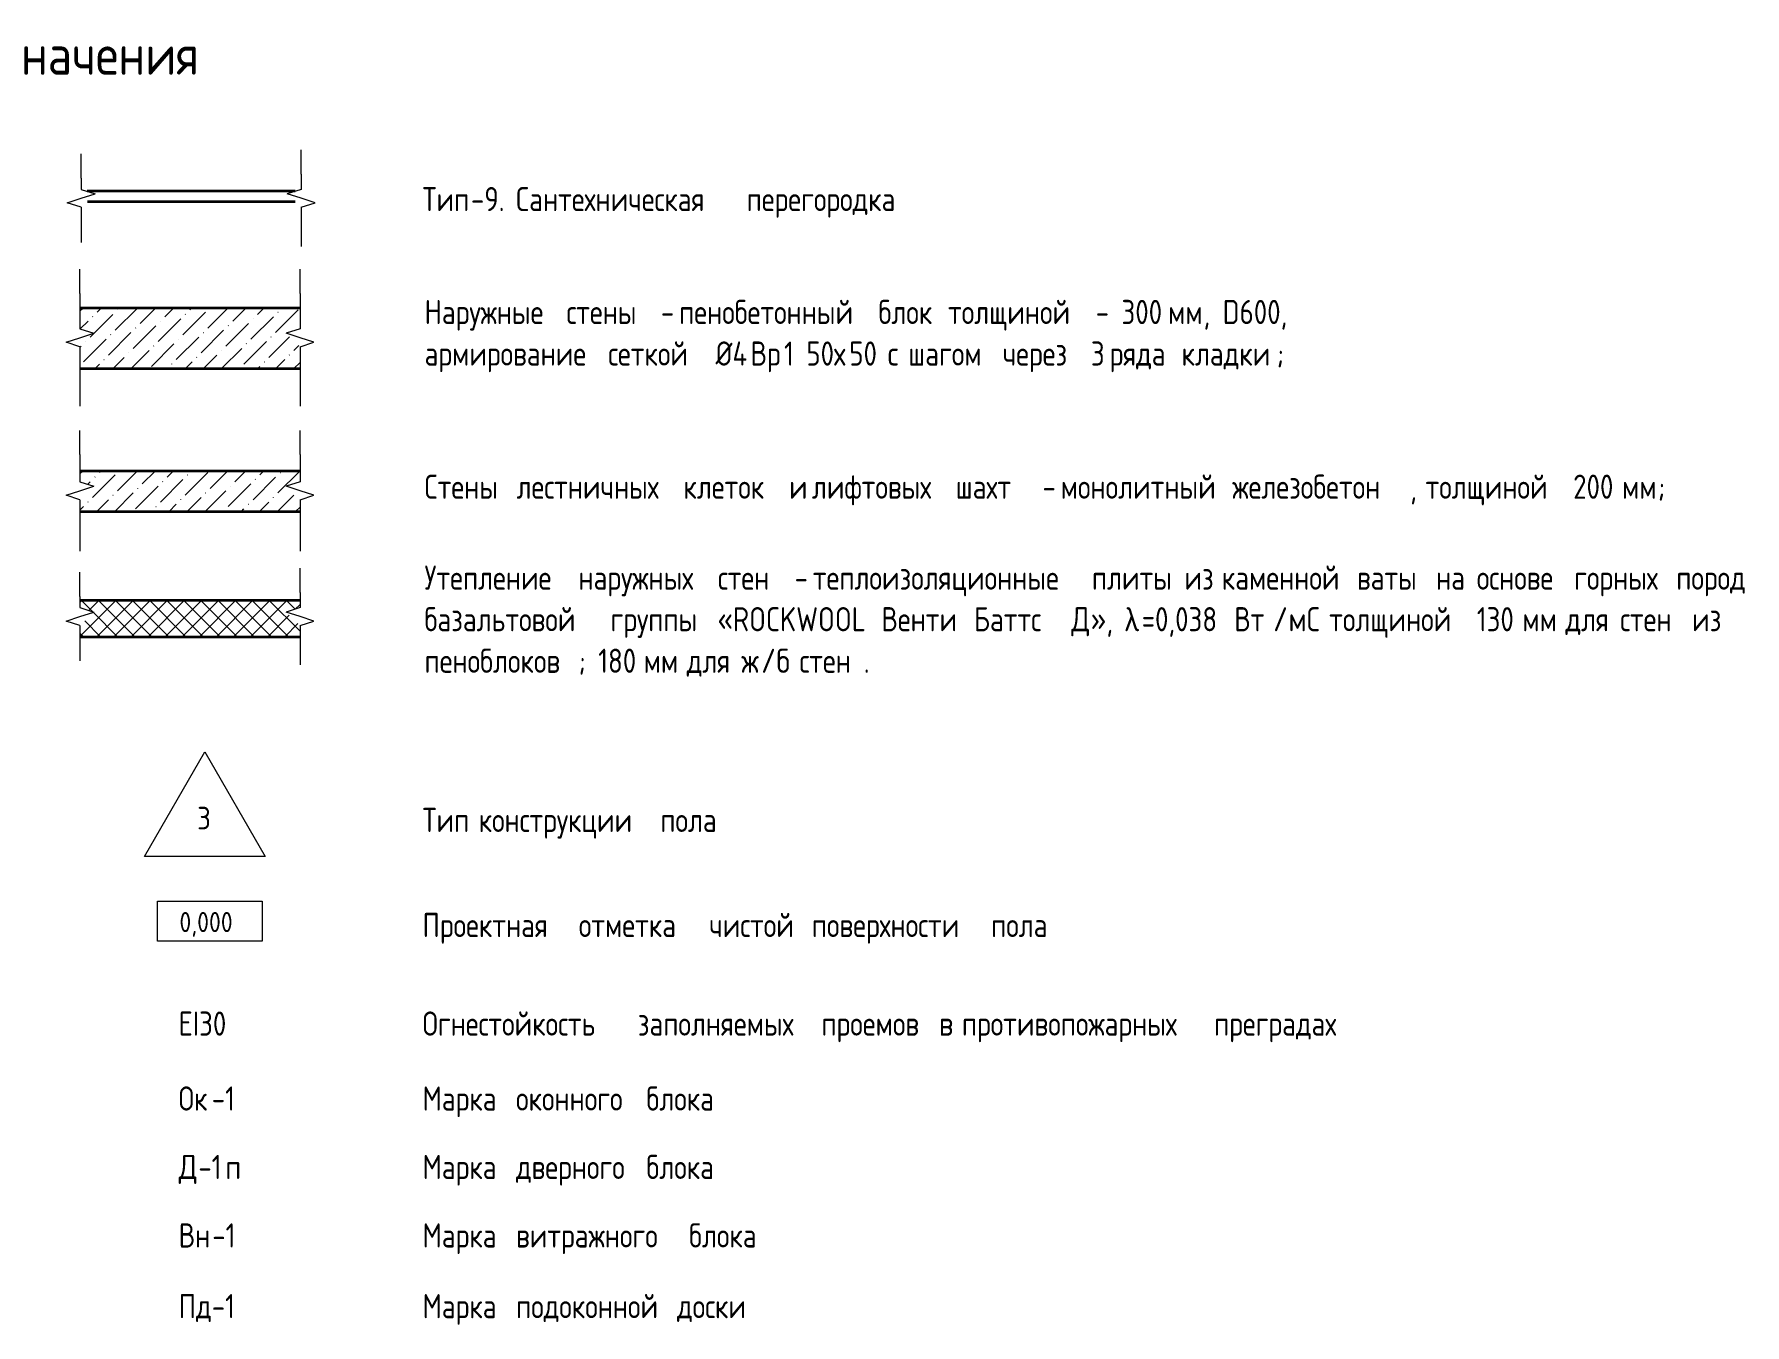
# Model space of a CAD drawing. Header units: millimetres. Extents: x -60946 to 138510, y -262288 to 24501.
# Drawn here: x 130014 to 138510, y -248821 to -242411 of the extents above; entities that cross this region are included whole.
import ezdxf

# ---------------------------------------------------------------- set-up
doc = ezdxf.new("R2010")
doc.units = ezdxf.units.MM
for name, color, linetype, lineweight in [('Аннотация', 7, 'Continuous', 20), ('Стены разрез', 7, 'Continuous', 35), ('Узлы', 7, 'Continuous', 18)]:
    doc.layers.add(name, color=color, linetype=linetype, lineweight=lineweight)
doc.layers.add('Линии', color=7, linetype='Continuous', lineweight=9, true_color=0x00a600)
doc.styles.add('GOST Common_3', font='', dxfattribs={"width": 0.9, "height": 200})
doc.styles.add('GOST Common_4', font='', dxfattribs={"height": 250})
doc.styles.add('GOST Common_5', font='', dxfattribs={"width": 0.85, "height": 250})
doc.styles.add('GOST Common_6', font='', dxfattribs={"width": 0.9, "height": 140})
doc.styles.add('GOST Common_9', font='', dxfattribs={"width": 0.9, "height": 120})
doc.styles.get('GOST Common_3').set_extended_font_data('GOST Common')
doc.styles.get('GOST Common_4').set_extended_font_data('GOST Common')
doc.styles.get('GOST Common_5').set_extended_font_data('GOST Common')
doc.styles.get('GOST Common_6').set_extended_font_data('GOST Common')
doc.styles.get('GOST Common_9').set_extended_font_data('GOST Common')
pattern_1 = [(45, (0, 0), (33.67596, 123.47852), [158.75, -31.75, 1.341, -30.409])]

# ---------------------------------------------------------------- blocks, each defined once
blk = doc.blocks.new('Family - ___-3932221-УО Маркир 5 эт')
at = {"layer": 'Стены разрез'}
for p, q in [((10345.7, 7122.9), (9312, 7122.9)), ((9313, 7072.9), (10344.7, 7072.9))]:
    blk.add_line(p, q, dxfattribs=at)
blk = doc.blocks.new('Family - ___-3932261-УО Маркир 5 эт')
at = {"layer": 'Стены разрез', "lineweight": 9}
h = blk.add_hatch(dxfattribs=at)
h.set_pattern_fill('FP_42', color=256, style=0, pattern_type=2)
h.set_pattern_definition(pattern_1)
h.paths.add_polyline_path([(9276.3, 6242.9), (10369.3, 6242.9), (10369.3, 6350.4), (10300, 6417.5), (10369.3, 6439.5), (10369.3, 6542.9), (9276.3, 6542.9), (9276.3, 6439.5), (9345.6, 6417.5), (9276.3, 6350.4)])
at = {"layer": 'Стены разрез'}
for p, q in [((10369.3, 6542.9), (9276.3, 6542.9)), ((9276.3, 6242.9), (10369.3, 6242.9))]:
    blk.add_line(p, q, dxfattribs=at)
blk = doc.blocks.new('Family - ___-3932265-УО Маркир 5 эт')
at = {"layer": 'Стены разрез', "lineweight": 9}
h = blk.add_hatch(dxfattribs=at)
h.set_pattern_fill('FP_42', color=256, style=0, pattern_type=2)
h.set_pattern_definition(pattern_1)
h.paths.add_polyline_path([(10300, 5532.9), (10369.3, 5532.9), (10369.3, 5590.4), (10300, 5657.5), (10369.3, 5679.5), (10369.3, 5732.9), (9276.3, 5732.9), (9276.3, 5679.5), (9345.6, 5657.5), (9276.3, 5590.4), (9276.3, 5532.9), (9345.6, 5532.9)])
at = {"layer": 'Стены разрез'}
for p, q in [((10369.3, 5732.9), (9276.3, 5732.9)), ((9276.3, 5532.9), (10369.3, 5532.9))]:
    blk.add_line(p, q, dxfattribs=at)
blk = doc.blocks.new('Family - ___-3932267-УО Маркир 5 эт')
at = {"layer": 'Стены разрез', "lineweight": 9}
h = blk.add_hatch(dxfattribs=at)
h.set_pattern_fill('FP_39', color=256, style=0, pattern_type=2)
h.set_pattern_definition([(45, (0, 0), (-42.4264, 42.4264), []), (135, (0, 0), (-42.4264, -42.4264), [])])
h.paths.add_polyline_path([(10300, 4910.3), (10369.3, 4910.3), (10369.3, 4965.8), (10300, 5032.8), (10369.3, 5054.8), (10369.3, 5090.3), (9276.3, 5090.3), (9276.3, 5054.8), (9345.6, 5032.8), (9276.3, 4965.8), (9276.3, 4910.3), (9345.6, 4910.3)])
at = {"layer": 'Стены разрез'}
for p, q in [((10369.3, 5090.3), (9276.3, 5090.3)), ((9276.3, 4910.3), (10369.3, 4910.3))]:
    blk.add_line(p, q, dxfattribs=at)
blk = doc.blocks.new('ADSK_Обрыв_Линия1 - По умолчанию-2621347-УО Маркир 5 эт')
at = {"layer": 'Узлы', "lineweight": 20}
for p, q in [((10375.3, 7208.3), (10375.3, 7132.3)), ((10375.3, 7043.2), (10375.3, 6968.3))]:
    blk.add_line(p, q, dxfattribs=at)
blk = doc.blocks.new('ADSK_Обрыв_Линия1 - По умолчанию-2621349-УО Маркир 5 эт')
at = {"layer": 'Узлы', "lineweight": 20}
for p, q in [((9282.4, 7188.3), (9282.4, 7132.3)), ((9282.4, 7043.2), (9282.4, 6988.3))]:
    blk.add_line(p, q, dxfattribs=at)
blk = doc.blocks.new('ADSK_Обрыв_Линия1 - По умолчанию-2742966-УО Маркир 5 эт')
at = {"layer": 'Узлы', "lineweight": 20}
for p, q in [((10369.3, 6615.5), (10369.3, 6439.5)), ((10369.3, 6350.4), (10369.3, 6175.5))]:
    blk.add_line(p, q, dxfattribs=at)
blk = doc.blocks.new('ADSK_Обрыв_Линия1 - По умолчанию-2742968-УО Маркир 5 эт')
at = {"layer": 'Узлы', "lineweight": 20}
for p, q in [((9276.3, 6615.5), (9276.3, 6439.5)), ((9276.3, 6350.4), (9276.3, 6175.5))]:
    blk.add_line(p, q, dxfattribs=at)
blk = doc.blocks.new('ADSK_Обрыв_Линия1 - По умолчанию-2621351-УО Маркир 5 эт')
at = {"layer": 'Узлы', "lineweight": 20}
for p, q in [((159, 1384.7), (159, 1248.7)), ((159, 1159.6), (159, 1024.7))]:
    blk.add_line(p, q, dxfattribs=at)
blk = doc.blocks.new('ADSK_Обрыв_Линия1 - По умолчанию-2621353-УО Маркир 5 эт')
at = {"layer": 'Узлы', "lineweight": 20}
for p, q in [((-934, 1364.7), (-934, 1228.7)), ((-934, 1139.6), (-934, 1004.7))]:
    blk.add_line(p, q, dxfattribs=at)
blk = doc.blocks.new('А_Отметка уровня на плане1 - По умолчанию 2-3590896-УО Маркир 5 эт')
at = {"layer": 'Аннотация', "lineweight": 20}
for p, q in [((9661.8, 3397.7), (9661.8, 3597.7)), ((9661.8, 3597.7), (10181.8, 3597.7)), ((10181.8, 3597.7), (10181.8, 3397.7)), ((10181.8, 3397.7), (9661.8, 3397.7))]:
    blk.add_line(p, q, dxfattribs=at)

msp = doc.modelspace()

# ---------------------------------------------------------------- linework, layer by layer
at = {"layer": 'Аннотация', "lineweight": 20}
for p, q in [((130247.0457, -243125.4313), (130247.0457, -243005.4313)), ((131340.0257, -243105.4313), (131340.0257, -242985.4313)), ((130177.7256, -243247.9548), (130247.0457, -243225.4313)), ((130177.7256, -243247.9548), (130247.0457, -243225.4313)), ((130247.0457, -243270.4783), (130177.7256, -243247.9548)), ((130247.0457, -243270.4783), (130177.7256, -243247.9548)), ((130247.0457, -243181.4313), (130316.3277, -243203.4313)), ((130247.0457, -243181.4313), (130316.3277, -243203.4313)), ((130247.0457, -243225.4313), (130316.3277, -243203.4313)), ((131340.0257, -243181.4313), (131270.7437, -243203.4313)), ((131340.0257, -243181.4313), (131270.7437, -243203.4313)), ((131340.0257, -243225.4313), (131270.7437, -243203.4313)), ((131409.3458, -243247.9548), (131340.0257, -243225.4313)), ((131409.3458, -243247.9548), (131340.0257, -243225.4313)), ((131340.0257, -243270.4783), (131409.3458, -243247.9548)), ((131340.0257, -243270.4783), (131409.3458, -243247.9548)), ((130247.0457, -243325.4313), (130247.0457, -243445.4313)), ((131340.0257, -243345.4313), (131340.0257, -243465.4313)), ((130241.0325, -243698.2403), (130241.0325, -243578.2403)), ((131334.0124, -243698.2403), (131334.0124, -243578.2403)), ((130171.7123, -243940.7638), (130241.0325, -243918.2403)), ((130171.7123, -243940.7638), (130241.0325, -243918.2403)), ((130241.0325, -243963.2872), (130171.7123, -243940.7638)), ((130241.0325, -243963.2872), (130171.7123, -243940.7638)), ((130241.0325, -243874.2403), (130310.3145, -243896.2403)), ((130241.0325, -243874.2403), (130310.3145, -243896.2403)), ((130241.0325, -243918.2403), (130310.3145, -243896.2403)), ((131334.0124, -243874.2403), (131264.7304, -243896.2403)), ((131334.0124, -243874.2403), (131264.7304, -243896.2403)), ((131334.0124, -243918.2403), (131264.7304, -243896.2403)), ((131403.3325, -243940.7638), (131334.0124, -243918.2403)), ((131403.3325, -243940.7638), (131334.0124, -243918.2403)), ((131334.0124, -243963.2872), (131403.3325, -243940.7638)), ((131334.0124, -243963.2872), (131403.3325, -243940.7638)), ((130241.0325, -244138.2403), (130241.0325, -244258.2403)), ((131334.0124, -244138.2403), (131334.0124, -244258.2403)), ((130241.0325, -244498.2403), (130241.0325, -244378.2403)), ((131334.0124, -244498.2403), (131334.0124, -244378.2403)), ((130171.7123, -244700.7638), (130241.0325, -244678.2403)), ((130171.7123, -244700.7638), (130241.0325, -244678.2403)), ((130241.0325, -244723.2872), (130171.7123, -244700.7638)), ((130241.0325, -244723.2872), (130171.7123, -244700.7638)), ((130241.0325, -244634.2403), (130310.3145, -244656.2403)), ((130241.0325, -244634.2403), (130310.3145, -244656.2403)), ((130241.0325, -244678.2403), (130310.3145, -244656.2403)), ((131334.0124, -244634.2403), (131264.7304, -244656.2403)), ((131334.0124, -244634.2403), (131264.7304, -244656.2403)), ((131334.0124, -244678.2403), (131264.7304, -244656.2403)), ((131403.3325, -244700.7638), (131334.0124, -244678.2403)), ((131403.3325, -244700.7638), (131334.0124, -244678.2403)), ((131334.0124, -244723.2872), (131403.3325, -244700.7638)), ((131334.0124, -244723.2872), (131403.3325, -244700.7638)), ((130241.0325, -244858.2403), (130241.0325, -244978.2403)), ((131334.0124, -244858.2403), (131334.0124, -244978.2403)), ((130241.0325, -245202.8693), (130241.0325, -245082.8693)), ((131334.0124, -245182.8693), (131334.0124, -245062.8693)), ((130241.0325, -245258.8693), (130310.3145, -245280.8693)), ((130241.0325, -245258.8693), (130310.3145, -245280.8693)), ((130241.0325, -245302.8693), (130310.3145, -245280.8693)), ((131334.0124, -245258.8693), (131264.7304, -245280.8693)), ((131334.0124, -245258.8693), (131264.7304, -245280.8693)), ((131334.0124, -245302.8693), (131264.7304, -245280.8693)), ((130171.7123, -245325.3928), (130241.0325, -245302.8693)), ((130171.7123, -245325.3928), (130241.0325, -245302.8693)), ((130241.0325, -245347.9162), (130171.7123, -245325.3928)), ((130241.0325, -245347.9162), (130171.7123, -245325.3928)), ((131403.3325, -245325.3928), (131334.0124, -245302.8693)), ((131403.3325, -245325.3928), (131334.0124, -245302.8693)), ((131334.0124, -245347.9162), (131403.3325, -245325.3928)), ((131334.0124, -245347.9162), (131403.3325, -245325.3928)), ((130241.0325, -245402.8693), (130241.0325, -245522.8693)), ((131334.0124, -245422.8693), (131334.0124, -245542.8693))]:
    msp.add_line(p, q, dxfattribs=at)
at = {"layer": 'Линии', "color": 7}
for p, q in [((130561.4639, -246495.1831), (130861.4639, -245975.5679)), ((130861.4639, -245975.5679), (131161.4639, -246495.1831)), ((131161.4639, -246495.1831), (130561.4639, -246495.1831))]:
    msp.add_line(p, q, dxfattribs=at)

# ---------------------------------------------------------------- block references
at = {"lineweight": 20}
for name in ['Family - ___-3932221-УО Маркир 5 эт', 'Family - ___-3932261-УО Маркир 5 эт', 'Family - ___-3932265-УО Маркир 5 эт', 'Family - ___-3932267-УО Маркир 5 эт']:
    msp.add_blockref(name, (120964.6904, -250313.7049), dxfattribs=at)
at = {"layer": 'Аннотация', "lineweight": 20}
msp.add_blockref('А_Отметка уровня на плане1 - По умолчанию 2-3590896-УО Маркир 5 эт', (120964.6904, -250313.7049), dxfattribs=at)
at = {"layer": 'Узлы', "lineweight": 20}
for name, p in [('ADSK_Обрыв_Линия1 - По умолчанию-2621349-УО Маркир 5 эт', (120964.6904, -250313.7049)), ('ADSK_Обрыв_Линия1 - По умолчанию-2621347-УО Маркир 5 эт', (120964.6904, -250313.7049)), ('ADSK_Обрыв_Линия1 - По умолчанию-2742968-УО Маркир 5 эт', (120964.6904, -250313.7049)), ('ADSK_Обрыв_Линия1 - По умолчанию-2742966-УО Маркир 5 эт', (120964.6904, -250313.7049)), ('ADSK_Обрыв_Линия1 - По умолчанию-2621353-УО Маркир 5 эт', (131175.0498, -245862.9199)), ('ADSK_Обрыв_Линия1 - По умолчанию-2621351-УО Маркир 5 эт', (131175.0498, -245882.9199)), ('ADSK_Обрыв_Линия1 - По умолчанию-2621349-УО Маркир 5 эт', (120958.6771, -252391.1428)), ('ADSK_Обрыв_Линия1 - По умолчанию-2621347-УО Маркир 5 эт', (120958.6771, -252391.1428))]:
    msp.add_blockref(name, p, dxfattribs=at)

# ---------------------------------------------------------------- texts
at = {"layer": 'Аннотация', "lineweight": 9, "attachment_point": 1}
for s, insert, char_height, width, style in [('обозначения', (129513.8279, -242412.029), 200, 1722.986775, 'GOST Common_3'), ('Тип', (131942.5626, -243169.5987), 120, 291.493575, 'GOST Common_5'), ('-9. ', (132183.0688, -243169.5987), 120, 271.29105, 'GOST Common_5'), ('Сантехническая', (132406.9063, -243169.5987), 120, 1342.024875, 'GOST Common_5'), ('перегородка', (133552.2876, -243169.5987), 120, 1030.328775, 'GOST Common_5'), ('Наружные', (131952.4969, -243730.3961), 120, 808.101, 'GOST Common_5'), ('стены', (132657.3469, -243730.3961), 120, 493.518825, 'GOST Common_5'), ('пенобетонный', (133216.9407, -243730.3961), 120, 1154.43, 'GOST Common_5'), ('блок', (134207.5407, -243730.3961), 120, 372.303675, 'GOST Common_5'), ('толщиной', (134552.8219, -243730.3961), 120, 813.87315, 'GOST Common_5'), (' - 300 ', (135224.3344, -243730.3961), 120, 510.835275, 'GOST Common_5'), ('мм', (135645.8157, -243730.3961), 120, 213.56955, 'GOST Common_5'), (', D600, ', (135822.0282, -243730.3961), 120, 568.556775, 'GOST Common_5'), (' - ', (133064.5407, -243730.3961), 120, 184.7088, 'GOST Common_5'), ('сеткой', (132864.5157, -243936.7711), 120, 571.44285, 'GOST Common_5'), (' Ø4', (133336.0032, -243936.7711), 120, 285.721425, 'GOST Common_5'), ('Вр', (133571.7469, -243936.7711), 120, 202.02525, 'GOST Common_5'), ('1 50', (133738.4344, -243936.7711), 120, 300.1518, 'GOST Common_5'), ('50 ', (134062.2844, -243936.7711), 120, 230.886, 'GOST Common_5'), (' 3 ', (135200.5219, -243936.7711), 120, 187.594875, 'GOST Common_5'), ('армирование', (131952.4969, -243936.7711), 120, 1059.189525, 'GOST Common_5'), ('\\fGOST Common|b0|i0|c204|p34|;\\W.9;х', (133986.0844, -243936.7711), 120, 92.3544, 'GOST Common_5'), ('\\fGOST Common|b0|i0|c204|p34|;\\W.9;с', (134252.7844, -243936.7711), 120, 77.924025, 'GOST Common_5'), ('шагом', (134355.1782, -243936.7711), 120, 522.379575, 'GOST Common_5'), ('через', (134824.2844, -243936.7711), 120, 455.99985, 'GOST Common_5'), ('ряда', (135355.3032, -243936.7711), 120, 386.73405, 'GOST Common_5'), ('кладки', (135712.4907, -243936.7711), 120, 571.44285, 'GOST Common_5'), ('\\fGOST Common|b0|i0|c204|p34|;\\W.9;;', (136183.9782, -243936.7711), 120, 46.1772, 'GOST Common_5'), ('Стены', (131952.4969, -244598.2115), 120, 507.9492, 'GOST Common_5'), ('лифтовых', (133876.5469, -244598.2115), 120, 819.6453, 'GOST Common_5'), ('монолитный', (135112.4157, -244598.2115), 120, 987.03765, 'GOST Common_5'), ('железобетон', (135964.9032, -244598.2115), 120, 1070.733825, 'GOST Common_5'), ('толщиной', (136924.5469, -244598.2115), 120, 813.87315, 'GOST Common_5'), (' 200 ', (137596.0594, -244598.2115), 120, 369.4176, 'GOST Common_5'), ('лестничных', (132409.6969, -244598.2115), 120, 958.1769, 'GOST Common_5'), ('клеток', (133238.3719, -244598.2115), 120, 588.7593, 'GOST Common_5'), ('\\fGOST Common|b0|i0|c204|p34|;\\W.9;и', (133762.2469, -244598.2115), 120, 92.3544, 'GOST Common_5'), ('шахт', (134590.9219, -244598.2115), 120, 447.341625, 'GOST Common_5'), (' - ', (134960.0157, -244598.2115), 120, 184.7088, 'GOST Common_5'), ('мм', (137900.8594, -244598.2115), 120, 213.56955, 'GOST Common_5'), ('\\fGOST Common|b0|i0|c204|p34|;\\W.9;;', (138077.0719, -244598.2115), 120, 46.1772, 'GOST Common_5'), (', ', (136848.3469, -244598.2115), 120, 92.3544, 'GOST Common_5'), ('Утепление', (131952.4969, -245049.951), 120, 880.252875, 'GOST Common_5'), ('наружных', (132716.8782, -245049.951), 120, 793.670625, 'GOST Common_5'), ('стен', (133409.8219, -245049.951), 120, 386.73405, 'GOST Common_5'), (' - ', (133728.9094, -245049.951), 120, 184.7088, 'GOST Common_5'), ('теплоизоляционные', (133881.3094, -245049.951), 120, 1633.51845, 'GOST Common_5'), ('плиты', (135267.1969, -245049.951), 120, 510.835275, 'GOST Common_5'), ('из', (135726.7782, -245049.951), 120, 178.93665, 'GOST Common_5'), ('каменной', (135912.5157, -245049.951), 120, 767.69595, 'GOST Common_5'), ('ваты', (136584.0282, -245049.951), 120, 430.025175, 'GOST Common_5'), ('на', (136976.9344, -245049.951), 120, 199.139175, 'GOST Common_5'), ('основе', (137179.3407, -245049.951), 120, 539.696025, 'GOST Common_5'), ('горных', (137662.7344, -245049.951), 120, 568.556775, 'GOST Common_5'), ('пород', (138169.9407, -245049.951), 120, 461.772, 'GOST Common_5'), ('базальтовой', (131952.4969, -245256.326), 120, 1073.6199, 'GOST Common_5'), ('группы', (132876.4219, -245256.326), 120, 568.556775, 'GOST Common_5'), (' «ROCKWOOL ', (133345.5282, -245256.326), 120, 1062.0756, 'GOST Common_5'), ('Венти', (134221.8282, -245256.326), 120, 510.835275, 'GOST Common_5'), ('Баттс', (134681.4094, -245256.326), 120, 539.696025, 'GOST Common_5'), ('\\fGOST Common|b0|i0|c204|p34|;\\W.9;Д', (135164.8032, -245256.326), 120, 118.329075, 'GOST Common_5'), ('», ', (135262.4344, -245256.326), 120, 199.139175, 'GOST Common_5'), ('\\fGOST Common|b0|i0|c161|p34|;\\W.9;λ', (135426.7407, -245256.326), 120, 106.784775, 'GOST Common_9'), ('=0,038 ', (135514.8469, -245256.326), 120, 557.012475, 'GOST Common_5'), ('Вт', (135974.4282, -245256.326), 120, 233.772075, 'GOST Common_5'), ('\\fGOST Common|b0|i0|c204|p34|;\\W.9;/', (136167.3094, -245256.326), 120, 92.3544, 'GOST Common_5'), ('\\fGOST Common|b0|i0|c204|p34|;\\W.9;м', (136243.5094, -245256.326), 120, 106.784775, 'GOST Common_5'), ('C ', (136331.6157, -245256.326), 120, 138.5316, 'GOST Common_5'), ('толщиной', (136445.9157, -245256.326), 120, 813.87315, 'GOST Common_5'), (' 130 ', (137117.4282, -245256.326), 120, 349.215075, 'GOST Common_5'), ('мм', (137405.5594, -245256.326), 120, 213.56955, 'GOST Common_5'), ('для', (137619.8719, -245256.326), 120, 282.83535, 'GOST Common_5'), ('стен', (137891.3344, -245256.326), 120, 386.73405, 'GOST Common_5'), ('из', (138248.5219, -245256.326), 120, 178.93665, 'GOST Common_5'), ('пеноблоков', (131952.4969, -245462.701), 120, 926.430075, 'GOST Common_5'), ('; 180 ', (132716.8782, -245462.701), 120, 392.5062, 'GOST Common_5'), ('\\fGOST Common|b0|i0|c204|p34|;\\W.9;/', (133624.1344, -245462.701), 120, 92.3544, 'GOST Common_5'), ('\\fGOST Common|b0|i0|c204|p34|;\\W.9;б', (133700.3344, -245462.701), 120, 92.3544, 'GOST Common_5'), ('мм', (133040.7282, -245462.701), 120, 213.56955, 'GOST Common_5'), ('для', (133255.0407, -245462.701), 120, 282.83535, 'GOST Common_5'), ('\\fGOST Common|b0|i0|c204|p34|;\\W.9;ж', (133526.5032, -245462.701), 120, 118.329075, 'GOST Common_5'), ('стен', (133814.6344, -245462.701), 120, 386.73405, 'GOST Common_5'), ('\\fGOST Common|b0|i0|c204|p34|;\\W.9;.', (134133.7219, -245462.701), 120, 40.40505, 'GOST Common_5'), ('\\fGOST Common|b0|i0|c204|p34|;\\W.9;3', (130823.3593, -246248.2022), 112, 83.696175, 'GOST Common_4'), ('Тип', (131942.5626, -246253.4314), 120, 291.493575, 'GOST Common_5'), ('конструкции', (132221.1688, -246253.4314), 120, 1047.645225, 'GOST Common_5'), ('пола', (133123.6626, -246253.4314), 120, 386.73405, 'GOST Common_5'), ('0,000', (130734.9498, -246770.5574), 100, 349.215075, 'GOST Common_6'), ('Проектная', (131942.5626, -246775.3916), 120, 894.68325, 'GOST Common_5'), ('отметка', (132718.8501, -246775.3916), 120, 738.8352, 'GOST Common_5'), ('чистой', (133366.5501, -246775.3916), 120, 571.44285, 'GOST Common_5'), ('поверхности', (133876.1376, -246775.3916), 120, 1033.21485, 'GOST Common_5'), ('пола', (134766.7251, -246775.3916), 120, 386.73405, 'GOST Common_5'), ('Огнестойкость', (131942.5626, -247264.8427), 120, 1249.670475, 'GOST Common_5'), ('заполняемых', (133011.7438, -247264.8427), 120, 1059.189525, 'GOST Common_5'), ('проемов', (133923.7626, -247264.8427), 120, 660.911175, 'GOST Common_5'), ('\\fGOST Common|b0|i0|c204|p34|;\\W.9;в', (134507.1688, -247264.8427), 120, 92.3544, 'GOST Common_5'), ('противопожарных', (134621.4688, -247264.8427), 120, 1471.89825, 'GOST Common_5'), ('преградах', (135874.0063, -247264.8427), 120, 860.05035, 'GOST Common_5'), ('Ок', (130731.4047, -247637.0242), 120, 199.139175, 'GOST Common_5'), ('-1', (130895.7109, -247637.0242), 120, 161.6202, 'GOST Common_5'), ('Марка', (131942.5626, -247637.0242), 120, 516.607425, 'GOST Common_5'), ('оконного', (132406.9063, -247637.0242), 120, 738.8352, 'GOST Common_5'), ('блока', (133054.6063, -247637.0242), 120, 479.08845, 'GOST Common_5'), ('\\fGOST Common|b0|i0|c204|p34|;\\W.9;Д', (130731.4047, -247976.8802), 120, 118.329075, 'GOST Common_5'), ('-1', (130829.0359, -247976.8802), 120, 161.6202, 'GOST Common_5'), ('\\fGOST Common|b0|i0|c204|p34|;\\W.9;п', (130962.3859, -247976.8802), 120, 92.3544, 'GOST Common_5'), ('Марка', (131942.5626, -247976.8802), 120, 516.607425, 'GOST Common_5'), ('дверного', (132406.9063, -247976.8802), 120, 738.8352, 'GOST Common_5'), ('блока', (133054.6063, -247976.8802), 120, 479.08845, 'GOST Common_5'), ('Вн', (130731.4047, -248317.0242), 120, 202.02525, 'GOST Common_5'), ('-1', (130898.0922, -248317.0242), 120, 161.6202, 'GOST Common_5'), ('Марка', (131942.5626, -248317.0242), 120, 516.607425, 'GOST Common_5'), ('витражного', (132406.9063, -248317.0242), 120, 995.695875, 'GOST Common_5'), ('блока', (133266.5376, -248317.0242), 120, 479.08845, 'GOST Common_5'), ('Пд', (130731.4047, -248668.257), 120, 199.139175, 'GOST Common_5'), ('-1', (130895.7109, -248668.257), 120, 161.6202, 'GOST Common_5'), ('Марка', (131942.5626, -248668.257), 120, 516.607425, 'GOST Common_5'), ('подоконной', (132406.9063, -248668.257), 120, 923.544, 'GOST Common_5'), ('доски', (133207.0063, -248668.257), 120, 447.341625, 'GOST Common_5')]:
    msp.add_mtext(s, dxfattribs=dict(at, insert=insert, char_height=char_height, width=width, style=style))
at = {"layer": 'Аннотация', "color": 1, "lineweight": 9, "true_color": 0xff0000, "insert": (130731.4047, -247264.8427), "char_height": 120, "width": 320.354325, "attachment_point": 1, "style": 'GOST Common_5'}
msp.add_mtext('EI30', dxfattribs=at)

doc.saveas('drawing.dxf')
